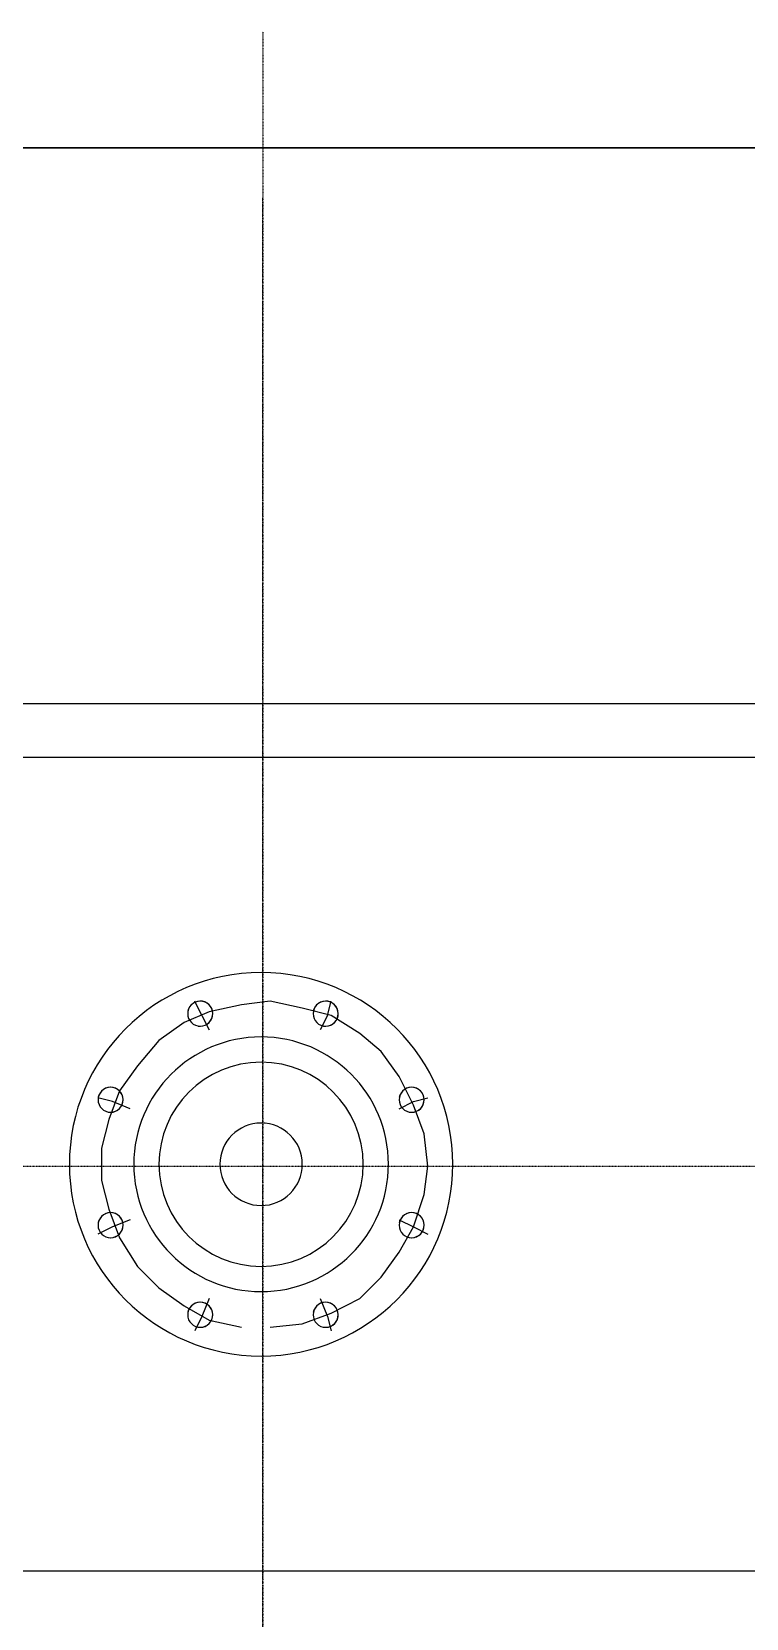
# Model space of a CAD drawing. Header units: inches. Extents: x 8618018 to 8935006, y 2431589 to 2567223.
# Drawn here: x 8819490 to 8820017, y 2502512 to 2503682 of the extents above; entities that cross this region are included whole.
import ezdxf

# ---------------------------------------------------------------- set-up
doc = ezdxf.new("R2010")
doc.units = ezdxf.units.IN
doc.header["$MEASUREMENT"] = 0
doc.linetypes.add('CENTER', pattern=[2, 1.25, -0.25, 0.25, -0.25])
doc.layers.add('CEN', color=252, linetype='CENTER')
doc.layers.add('EQ', color=252, linetype='Continuous')
doc.layers.add('CL', color=252, linetype='CENTER', lineweight=5)

# ---------------------------------------------------------------- blocks, each defined once
blk = doc.blocks.new('A$C1a45f9b6')
at = {"layer": 'CEN', "linetype": 'CENTER', "ltscale": 0.03}
for p, q in [((466.6, 2533.9), (466.6, -83.8)), ((-455.7, 1697.3), (1388.9, 1697.3))]:
    blk.add_line(p, q, dxfattribs=at)
at = {"layer": 'EQ'}
for p, q in [((1217.5, 2448.2), (-281.6, 2448.2)), ((-120.3, 2448.2), (1056.2, 2448.2)), ((-120.3, 2448.2), (1056.2, 2448.2)), ((-331.8, 2038.4), (1267.7, 2038.4)), ((-331.8, 2038.4), (1267.7, 2038.4)), ((1259.8, 1998.7), (-323.9, 1998.7)), ((1259.8, 1998.7), (-323.9, 1998.7)), ((421.7, 1808.4), (416.4, 1818.9)), ((421.7, 1808.4), (416.4, 1818.9)), ((450.8, 1816.3), (427, 1811)), ((450.8, 1816.3), (427, 1811)), ((471.9, 1818.9), (450.8, 1816.3)), ((471.9, 1818.9), (450.8, 1816.3)), ((495.7, 1813.7), (471.9, 1818.9)), ((495.7, 1813.7), (471.9, 1818.9)), ((514.2, 1808.4), (516.9, 1818.9)), ((514.2, 1808.4), (516.9, 1818.9)), ((408.5, 1803.1), (390, 1789.9)), ((408.5, 1803.1), (390, 1789.9)), ((427, 1811), (408.5, 1803.1)), ((427, 1811), (408.5, 1803.1)), ((421.7, 1808.4), (427, 1797.8)), ((421.7, 1808.4), (427, 1797.8)), ((516.9, 1808.4), (495.7, 1813.7)), ((516.9, 1808.4), (495.7, 1813.7)), ((514.2, 1808.4), (508.9, 1797.8)), ((514.2, 1808.4), (508.9, 1797.8)), ((538, 1795.1), (516.9, 1808.4)), ((538, 1795.1), (516.9, 1808.4)), ((553.9, 1781.9), (538, 1795.1)), ((553.9, 1781.9), (538, 1795.1)), ((390, 1789.9), (374.1, 1771.3)), ((390, 1789.9), (374.1, 1771.3)), ((567.1, 1763.4), (553.9, 1781.9)), ((567.1, 1763.4), (553.9, 1781.9)), ((374.1, 1771.3), (360.9, 1752.8)), ((374.1, 1771.3), (360.9, 1752.8)), ((577.7, 1742.3), (567.1, 1763.4)), ((577.7, 1742.3), (567.1, 1763.4)), ((355.6, 1744.9), (345, 1747.6)), ((355.6, 1744.9), (345, 1747.6)), ((360.9, 1752.8), (352.9, 1731.7)), ((360.9, 1752.8), (352.9, 1731.7)), ((368.8, 1739.6), (355.6, 1744.9)), ((368.8, 1739.6), (355.6, 1744.9)), ((567.1, 1739.6), (577.7, 1744.9)), ((567.1, 1739.6), (577.7, 1744.9)), ((577.7, 1744.9), (588.2, 1747.6)), ((577.7, 1744.9), (588.2, 1747.6)), ((585.6, 1721.1), (577.7, 1742.3)), ((585.6, 1721.1), (577.7, 1742.3)), ((352.9, 1731.7), (347.7, 1710.5)), ((352.9, 1731.7), (347.7, 1710.5)), ((588.2, 1697.3), (585.6, 1721.1)), ((588.2, 1697.3), (585.6, 1721.1)), ((347.7, 1710.5), (347.7, 1686.7)), ((347.7, 1710.5), (347.7, 1686.7)), ((585.6, 1676.2), (588.2, 1697.3)), ((585.6, 1676.2), (588.2, 1697.3)), ((347.7, 1686.7), (352.9, 1665.6)), ((347.7, 1686.7), (352.9, 1665.6)), ((577.7, 1652.4), (585.6, 1676.2)), ((577.7, 1652.4), (585.6, 1676.2)), ((352.9, 1665.6), (360.9, 1644.4)), ((352.9, 1665.6), (360.9, 1644.4)), ((355.6, 1652.4), (345, 1647.1)), ((355.6, 1652.4), (345, 1647.1)), ((368.8, 1657.7), (355.6, 1652.4)), ((368.8, 1657.7), (355.6, 1652.4)), ((567.1, 1657.7), (577.7, 1652.4)), ((567.1, 1657.7), (577.7, 1652.4)), ((567.1, 1633.9), (577.7, 1652.4)), ((567.1, 1633.9), (577.7, 1652.4)), ((577.7, 1652.4), (588.2, 1647.1)), ((577.7, 1652.4), (588.2, 1647.1)), ((360.9, 1644.4), (374.1, 1623.3)), ((360.9, 1644.4), (374.1, 1623.3)), ((553.9, 1615.4), (567.1, 1633.9)), ((553.9, 1615.4), (567.1, 1633.9)), ((374.1, 1623.3), (390, 1607.4)), ((374.1, 1623.3), (390, 1607.4)), ((538, 1599.5), (553.9, 1615.4)), ((538, 1599.5), (553.9, 1615.4)), ((390, 1607.4), (408.5, 1594.2)), ((390, 1607.4), (408.5, 1594.2)), ((408.5, 1594.2), (427, 1583.6)), ((408.5, 1594.2), (427, 1583.6)), ((427, 1599.5), (421.7, 1586.3)), ((427, 1599.5), (421.7, 1586.3)), ((508.9, 1599.5), (514.2, 1586.3)), ((508.9, 1599.5), (514.2, 1586.3)), ((516.9, 1588.9), (538, 1599.5)), ((516.9, 1588.9), (538, 1599.5)), ((421.7, 1586.3), (416.4, 1575.7)), ((421.7, 1586.3), (416.4, 1575.7)), ((427, 1583.6), (450.8, 1578.4)), ((427, 1583.6), (450.8, 1578.4)), ((471.9, 1578.4), (495.7, 1581)), ((471.9, 1578.4), (495.7, 1581)), ((495.7, 1581), (516.9, 1588.9)), ((495.7, 1581), (516.9, 1588.9)), ((514.2, 1586.3), (516.9, 1575.7)), ((514.2, 1586.3), (516.9, 1575.7)), ((1259.8, 1398.6), (-323.9, 1398.6)), ((1259.8, 1398.6), (-323.9, 1398.6))]:
    blk.add_line(p, q, dxfattribs=at)
for centre, radius, start, end in [((465.3, 1698.6), 141.4, 90, 180), ((465.3, 1698.6), 141.4, 90, 180), ((465.3, 1698.6), 141.4, 0, 90), ((465.3, 1698.6), 141.4, 0, 90), ((420.4, 1809.7), 9.25, 90, 180), ((420.4, 1809.7), 9.25, 90, 180), ((420.4, 1809.7), 9.25, 80.0024, 170.0025), ((420.4, 1809.7), 9.25, 80.0024, 170.0025), ((420.4, 1809.7), 9.25, 0, 90), ((420.4, 1809.7), 9.25, 0, 90), ((420.4, 1809.7), 9.25, 350.0024, 80.0025), ((420.4, 1809.7), 9.25, 350.0024, 80.0025), ((512.9, 1809.7), 9.25, 90, 180), ((512.9, 1809.7), 9.25, 90, 180), ((512.9, 1809.7), 9.25, 80.0024, 170.0025), ((512.9, 1809.7), 9.25, 80.0024, 170.0025), ((512.9, 1809.7), 9.25, 0, 90), ((512.9, 1809.7), 9.25, 0, 90), ((512.9, 1809.7), 9.25, 350.0024, 80.0025), ((512.9, 1809.7), 9.25, 350.0024, 80.0025), ((420.4, 1809.7), 9.25, 180, 270), ((420.4, 1809.7), 9.25, 180, 270), ((420.4, 1809.7), 9.25, 260.0024, 350.0025), ((420.4, 1809.7), 9.25, 260.0024, 350.0025), ((420.4, 1809.7), 9.25, 270, 0), ((420.4, 1809.7), 9.25, 270, 0), ((512.9, 1809.7), 9.25, 180, 270), ((512.9, 1809.7), 9.25, 180, 270), ((512.9, 1809.7), 9.25, 260.0024, 350.0025), ((512.9, 1809.7), 9.25, 260.0024, 350.0025), ((512.9, 1809.7), 9.25, 270, 0), ((512.9, 1809.7), 9.25, 270, 0), ((465.3, 1698.6), 93.9, 90, 180), ((465.3, 1698.6), 93.9, 90, 180), ((465.3, 1698.6), 93.9, 0, 90), ((465.3, 1698.6), 93.9, 0, 90), ((465.3, 1698.6), 75.3, 90, 180), ((465.3, 1698.6), 75.3, 0, 90), ((354.3, 1746.2), 9.25, 90, 180), ((354.3, 1746.2), 9.25, 90, 180), ((354.3, 1746.2), 9.25, 80.0024, 170.0025), ((354.3, 1746.2), 9.25, 80.0024, 170.0025), ((354.3, 1746.2), 9.25, 0, 90), ((354.3, 1746.2), 9.25, 0, 90), ((354.3, 1746.2), 9.25, 350.0024, 80.0025), ((354.3, 1746.2), 9.25, 350.0024, 80.0025), ((576.3, 1746.2), 9.25, 90, 180), ((576.3, 1746.2), 9.25, 90, 180), ((576.3, 1746.2), 9.25, 80.0024, 170.0025), ((576.3, 1746.2), 9.25, 80.0024, 170.0025), ((576.3, 1746.2), 9.25, 0, 90), ((576.3, 1746.2), 9.25, 0, 90), ((576.3, 1746.2), 9.25, 350.0024, 80.0025), ((576.3, 1746.2), 9.25, 350.0024, 80.0025), ((354.3, 1746.2), 9.25, 180, 270), ((354.3, 1746.2), 9.25, 180, 270), ((354.3, 1746.2), 9.25, 260.0024, 350.0025), ((354.3, 1746.2), 9.25, 260.0024, 350.0025), ((354.3, 1746.2), 9.25, 270, 0), ((354.3, 1746.2), 9.25, 270, 0), ((576.3, 1746.2), 9.25, 180, 270), ((576.3, 1746.2), 9.25, 180, 270), ((576.3, 1746.2), 9.25, 260.0024, 350.0025), ((576.3, 1746.2), 9.25, 260.0024, 350.0025), ((576.3, 1746.2), 9.25, 270, 0), ((576.3, 1746.2), 9.25, 270, 0), ((465.3, 1698.6), 30.4, 90, 180), ((465.3, 1698.6), 30.4, 0, 90), ((465.3, 1698.6), 141.4, 180, 270), ((465.3, 1698.6), 141.4, 180, 270), ((465.3, 1698.6), 93.9, 180, 270), ((465.3, 1698.6), 93.9, 180, 270), ((465.3, 1698.6), 75.3, 180, 270), ((465.3, 1698.6), 30.4, 180, 270), ((465.3, 1698.6), 93.9, 270, 0), ((465.3, 1698.6), 141.4, 270, 0), ((465.3, 1698.6), 93.9, 270, 0), ((465.3, 1698.6), 141.4, 270, 0), ((465.3, 1698.6), 30.4, 270, 0), ((465.3, 1698.6), 75.3, 270, 0), ((354.3, 1653.7), 9.25, 90, 180), ((354.3, 1653.7), 9.25, 90, 180), ((354.3, 1653.7), 9.25, 80.0024, 170.0025), ((354.3, 1653.7), 9.25, 80.0024, 170.0025), ((354.3, 1653.7), 9.25, 0, 90), ((354.3, 1653.7), 9.25, 0, 90), ((354.3, 1653.7), 9.25, 350.0024, 80.0025), ((354.3, 1653.7), 9.25, 350.0024, 80.0025), ((576.3, 1653.7), 9.25, 90, 180), ((576.3, 1653.7), 9.25, 90, 180), ((576.3, 1653.7), 9.25, 80.0024, 170.0025), ((576.3, 1653.7), 9.25, 80.0024, 170.0025), ((576.3, 1653.7), 9.25, 0, 90), ((576.3, 1653.7), 9.25, 0, 90), ((576.3, 1653.7), 9.25, 350.0024, 80.0025), ((576.3, 1653.7), 9.25, 350.0024, 80.0025), ((354.3, 1653.7), 9.25, 180, 270), ((354.3, 1653.7), 9.25, 180, 270), ((354.3, 1653.7), 9.25, 260.0024, 350.0025), ((354.3, 1653.7), 9.25, 260.0024, 350.0025), ((354.3, 1653.7), 9.25, 270, 0), ((354.3, 1653.7), 9.25, 270, 0), ((576.3, 1653.7), 9.25, 180, 270), ((576.3, 1653.7), 9.25, 180, 270), ((576.3, 1653.7), 9.25, 260.0024, 350.0025), ((576.3, 1653.7), 9.25, 260.0024, 350.0025), ((576.3, 1653.7), 9.25, 270, 0), ((576.3, 1653.7), 9.25, 270, 0), ((420.4, 1587.6), 9.25, 90, 180), ((420.4, 1587.6), 9.25, 90, 180), ((420.4, 1587.6), 9.25, 80.0024, 170.0025), ((420.4, 1587.6), 9.25, 80.0024, 170.0025), ((420.4, 1587.6), 9.25, 0, 90), ((420.4, 1587.6), 9.25, 0, 90), ((420.4, 1587.6), 9.25, 350.0024, 80.0025), ((420.4, 1587.6), 9.25, 350.0024, 80.0025), ((512.9, 1587.6), 9.25, 90, 180), ((512.9, 1587.6), 9.25, 90, 180), ((512.9, 1587.6), 9.25, 80.0024, 170.0025), ((512.9, 1587.6), 9.25, 80.0024, 170.0025), ((512.9, 1587.6), 9.25, 0, 90), ((512.9, 1587.6), 9.25, 0, 90), ((512.9, 1587.6), 9.25, 350.0024, 80.0025), ((512.9, 1587.6), 9.25, 350.0024, 80.0025), ((420.4, 1587.6), 9.25, 180, 270), ((420.4, 1587.6), 9.25, 180, 270), ((420.4, 1587.6), 9.25, 260.0024, 350.0025), ((420.4, 1587.6), 9.25, 260.0024, 350.0025), ((420.4, 1587.6), 9.25, 270, 0), ((420.4, 1587.6), 9.25, 270, 0), ((512.9, 1587.6), 9.25, 180, 270), ((512.9, 1587.6), 9.25, 180, 270), ((512.9, 1587.6), 9.25, 260.0024, 350.0025), ((512.9, 1587.6), 9.25, 260.0024, 350.0025), ((512.9, 1587.6), 9.25, 270, 0), ((512.9, 1587.6), 9.25, 270, 0)]:
    blk.add_arc(centre, radius, start, end, dxfattribs=at)

msp = doc.modelspace()

# ---------------------------------------------------------------- linework, layer by layer
at = {"layer": 'CL', "ltscale": 2}
msp.add_line((8819660, 2503559.2), (8819660, 2500500.7), dxfattribs=at)

# ---------------------------------------------------------------- block references
at = {"layer": 'EQ'}
msp.add_blockref('A$C1a45f9b6', (8819193.7, 2501147.9), dxfattribs=at)

doc.saveas('drawing.dxf')
